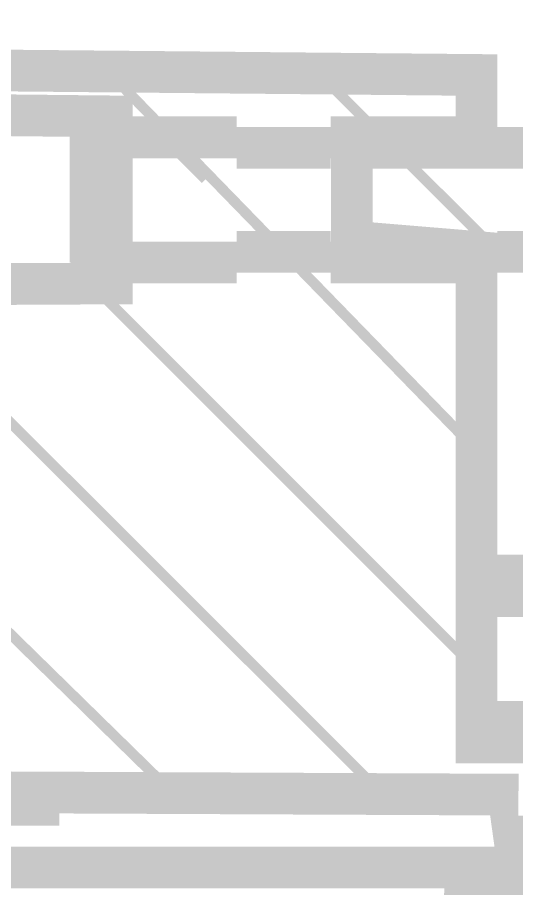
# Model space of a CAD drawing. Header units: metres. Extents: x 2999 to 3164, y 1641 to 1678.
# Drawn here: x 3015.2189 to 3015.3669, y 1652.6501 to 1652.9087 of the extents above; entities that cross this region are included whole.
import ezdxf

# ---------------------------------------------------------------- set-up
doc = ezdxf.new("R2010")
doc.units = ezdxf.units.M
doc.layers.add('BLACK', color=7, linetype='Continuous')

msp = doc.modelspace()

# ---------------------------------------------------------------- linework, layer by layer
at = {"layer": 'BLACK'}
for points, const_width in [([(3014.64932, 1652.65636), (3014.67712, 1652.65636), (3014.67712, 1652.68116), (3015.36748, 1652.67801), (3015.36448, 1652.67801), (3015.36748, 1652.65636), (3015.54713, 1652.65636), (3015.54713, 1652.66565), (3015.37984, 1652.66872), (3015.37984, 1652.68737), (3015.40464, 1652.68737), (3015.40464, 1652.69352), (3015.35504, 1652.69352), (3015.35504, 1652.83908), (3015.31803, 1652.84215), (3015.31803, 1652.86995), (3015.35504, 1652.86995), (3015.35504, 1652.8916), (3014.68948, 1652.89789), (3014.68948, 1653.34679), (3014.67412, 1653.34679), (3014.67412, 1653.36223), (3014.68948, 1653.36223), (3014.68948, 1654.87315)], 0.01238), ([(3014.65239, 1653.33758), (3014.66468, 1653.33443), (3014.66468, 1652.8886), (3014.67412, 1652.8886), (3014.67412, 1652.88545), (3015.24686, 1652.87931), (3015.24686, 1652.82972), (3014.67412, 1652.82672), (3014.67412, 1652.82043), (3014.66468, 1652.82043), (3014.66468, 1652.66565), (3014.64932, 1652.66565)], 0.01238), ([(3015.35504, 1652.7802), (3015.24371, 1652.89474)], 0.0031), ([(3015.33039, 1652.86995), (3015.30874, 1652.8916)], 0.0031), ([(3015.24686, 1652.87616), (3015.24057, 1652.87616), (3015.24057, 1652.87309)], 0.01238), ([(3015.24057, 1652.87309), (3015.28387, 1652.87309)], 0.01238), ([(3015.24057, 1652.83593), (3015.24057, 1652.87309)], 0.01238), ([(3015.28387, 1652.87309), (3015.28387, 1652.86995)], 0.01238), ([(3015.31174, 1652.87309), (3015.35504, 1652.87309)], 0.01238), ([(3015.31174, 1652.86995), (3015.31174, 1652.87309)], 0.01238), ([(3015.35504, 1652.87309), (3015.35504, 1652.86995)], 0.01238), ([(3015.28387, 1652.86995), (3015.31174, 1652.86995)], 0.01238), ([(3015.37677, 1652.86995), (3015.35504, 1652.86995)], 0.01238), ([(3015.27466, 1652.86066), (3015.26222, 1652.87309)], 0.0031), ([(3015.36133, 1652.83908), (3015.32725, 1652.87309)], 0.0031), ([(3015.35504, 1652.84215), (3015.35504, 1652.83908), (3015.37677, 1652.83908)], 0.01238), ([(3015.35504, 1652.84215), (3015.35504, 1652.83593)], 0.01238), ([(3015.31174, 1652.83908), (3015.28387, 1652.83908)], 0.01238), ([(3015.28387, 1652.83908), (3015.28387, 1652.83593)], 0.01238), ([(3015.31174, 1652.83593), (3015.31174, 1652.83908)], 0.01238), ([(3015.28387, 1652.83593), (3015.24057, 1652.83593)], 0.01238), ([(3015.29631, 1652.83908), (3015.29316, 1652.84215)], 0.0031), ([(3015.35504, 1652.83593), (3015.31174, 1652.83593)], 0.01238), ([(3015.26222, 1652.68116), (3015.11059, 1652.82972)], 0.0031), ([(3015.32725, 1652.67801), (3015.17554, 1652.82972)], 0.0031), ([(3015.35504, 1652.71524), (3015.24057, 1652.82972)], 0.0031), ([(3015.37984, 1652.74304), (3015.35504, 1652.74304)], 0.01238), ([(3015.35504, 1652.73689), (3015.37984, 1652.73689)], 0.01238), ([(3015.37984, 1652.69966), (3015.35504, 1652.69966)], 0.01238), ([(3015.23128, 1652.68116), (3015.23128, 1652.67501)], 0.01238), ([(3014.95581, 1652.67501), (3015.23128, 1652.67501)], 0.01238), ([(3015.46345, 1652.57275), (3015.46345, 1652.64707), (3015.36133, 1652.64707), (3015.36133, 1652.65636), (3015.35205, 1652.65636), (3015.3489, 1652.59755), (3014.68641, 1652.59448), (3014.68641, 1652.65636), (3014.67712, 1652.65636), (3014.67712, 1652.64707), (3014.64618, 1652.64707), (3014.64618, 1652.63463), (3014.65547, 1652.63463), (3014.65547, 1651.43349)], 0.01238), ([(3014.67712, 1652.65636), (3015.36748, 1652.65636)], 0.01238), ([(3014.70813, 1652.59448), (3014.70813, 1652.65636), (3015.35205, 1652.65636)], 0.01238)]:
    msp.add_lwpolyline(points, dxfattribs=dict(at, const_width=const_width))

doc.saveas('drawing.dxf')
